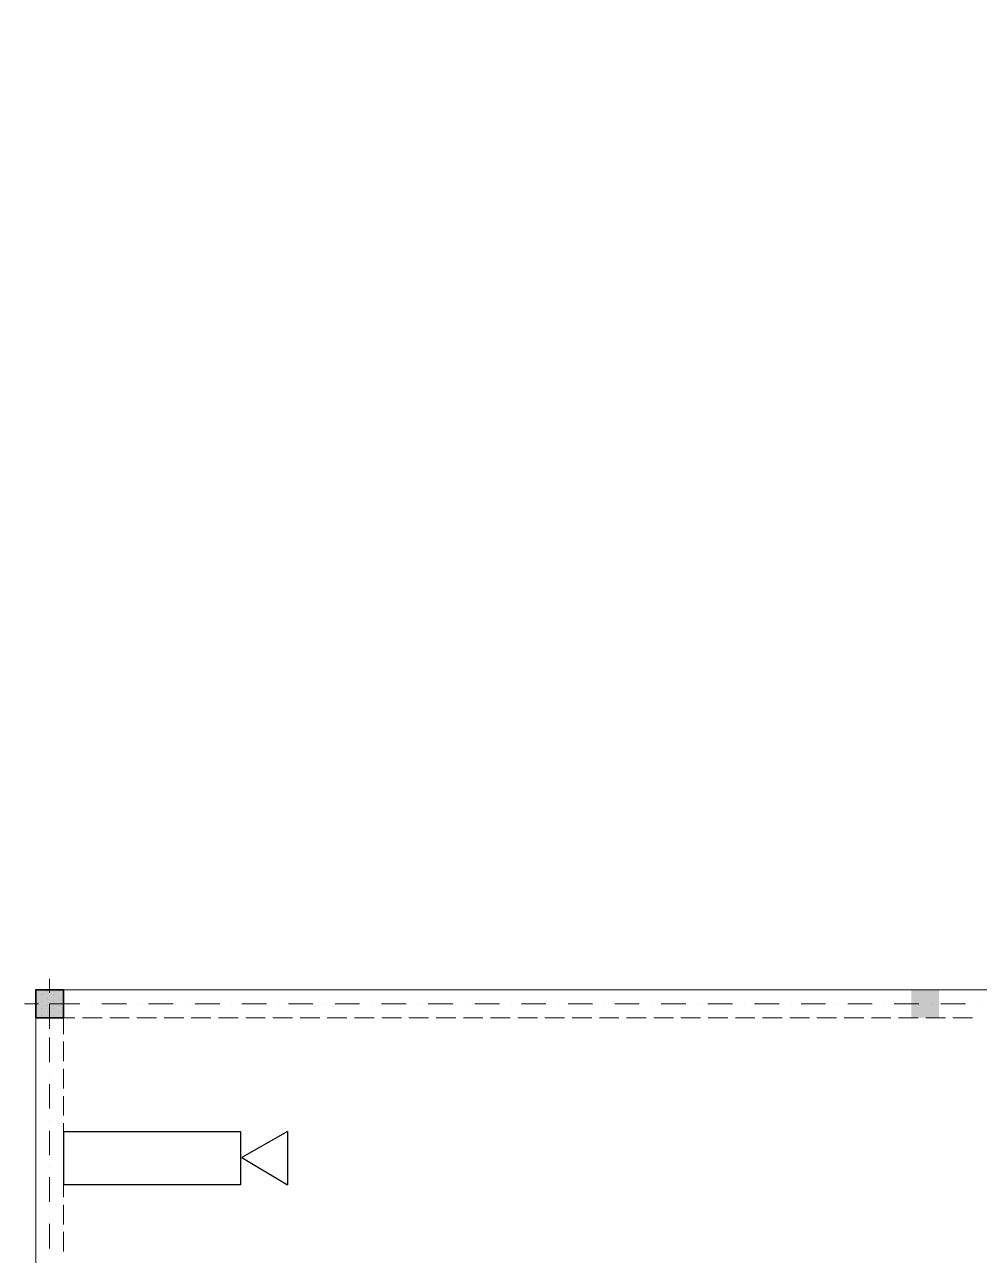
# Model space of a CAD drawing. Header units: inches. Extents: x 206002 to 410047, y 60394 to 83306.
# Drawn here: x 345918 to 352802, y 72378 to 81254 of the extents above; entities that cross this region are included whole.
import ezdxf

# ---------------------------------------------------------------- set-up
doc = ezdxf.new("R2010")
doc.units = ezdxf.units.IN
doc.header["$MEASUREMENT"] = 0
doc.layers.add('PDF_Structural - Bearing', color=7, linetype='Continuous')
doc.layers.add('POW', color=212, linetype='Continuous')

msp = doc.modelspace()

# ---------------------------------------------------------------- linework, layer by layer
at = {"layer": 'PDF_Structural - Bearing', "lineweight": 18}
msp.add_lwpolyline([(409967, 74292.9), (379486.7, 74292.9), (379486.7, 81254.4), (376478.8, 81254.4), (376478.8, 74292.9), (345998.6, 74292.9), (345998.6, 65369.4), (355523.7, 65369.4), (355523.7, 63865.4), (400642.4, 63865.4), (400642.4, 65369.4), (409967, 65369.4)], close=True, dxfattribs=at)
at = {"layer": 'PDF_Structural - Bearing', "lineweight": 0}
for points in [[(346098.9, 74272.8), (346098.9, 74373.1)], [(346018.7, 74192.6), (345918.4, 74192.6)], [(346098.9, 74192.6), (346098.9, 74192.6)], [(346179.1, 74192.6), (346279.4, 74192.6)], [(346098.9, 74112.4), (346098.9, 74012.1)]]:
    msp.add_lwpolyline(points, dxfattribs=at)
at = {"layer": 'PDF_Structural - Bearing', "lineweight": 18}
for points in [[(345998.6, 74170.7), (345998.6, 74292.9), (346059.5, 74292.9)], [(346114.1, 74292.9), (346255.6, 74292.9)], [(346310.2, 74292.9), (346451.7, 74292.9)], [(346506.4, 74292.9), (346647.9, 74292.9)], [(346702.5, 74292.9), (346844, 74292.9)], [(346898.6, 74292.9), (347040.1, 74292.9)], [(347094.8, 74292.9), (347236.2, 74292.9)], [(347290.9, 74292.9), (347432.4, 74292.9)], [(347487, 74292.9), (347628.5, 74292.9)], [(347683.1, 74292.9), (347824.6, 74292.9)], [(347879.3, 74292.9), (348020.7, 74292.9)], [(348075.4, 74292.9), (348216.9, 74292.9)], [(348271.5, 74292.9), (348413, 74292.9)], [(348467.6, 74292.9), (348609.1, 74292.9)], [(348663.8, 74292.9), (348805.3, 74292.9)], [(348859.9, 74292.9), (349001.4, 74292.9)], [(349056, 74292.9), (349197.5, 74292.9)], [(349252.2, 74292.9), (349393.6, 74292.9)], [(349448.3, 74292.9), (349589.8, 74292.9)], [(349644.4, 74292.9), (349785.9, 74292.9)], [(349840.5, 74292.9), (349982, 74292.9)], [(350036.7, 74292.9), (350178.1, 74292.9)], [(350232.8, 74292.9), (350374.3, 74292.9)], [(350428.9, 74292.9), (350570.4, 74292.9)], [(350625.1, 74292.9), (350766.5, 74292.9)], [(350821.2, 74292.9), (350962.7, 74292.9)], [(351017.3, 74292.9), (351158.8, 74292.9)], [(351213.4, 74292.9), (351354.9, 74292.9)], [(351409.6, 74292.9), (351551, 74292.9)], [(351605.7, 74292.9), (351747.2, 74292.9)], [(351801.9, 74292.9), (351943.3, 74292.9)], [(351998, 74292.9), (352139.4, 74292.9)], [(352194.1, 74292.9), (352335.6, 74292.9)], [(352390.2, 74292.9), (352531.7, 74292.9)], [(352586.3, 74292.9), (352727.8, 74292.9)], [(352782.4, 74292.9), (352923.9, 74292.9)], [(345998.6, 74116.1), (345998.6, 73974.6)], [(346199.2, 73974.6), (346199.2, 74092.3), (346280.9, 74092.3)], [(346335.6, 74092.3), (346477, 74092.3)], [(346531.7, 74092.3), (346673.2, 74092.3)], [(346727.8, 74092.3), (346869.3, 74092.3)], [(346924, 74092.3), (347065.4, 74092.3)], [(347120.1, 74092.3), (347261.6, 74092.3)], [(347316.2, 74092.3), (347457.7, 74092.3)], [(347512.3, 74092.3), (347653.8, 74092.3)], [(347708.5, 74092.3), (347849.9, 74092.3)], [(347904.6, 74092.3), (348046.1, 74092.3)], [(348100.7, 74092.3), (348242.2, 74092.3)], [(348296.8, 74092.3), (348438.3, 74092.3)], [(348493, 74092.3), (348634.5, 74092.3)], [(348689.1, 74092.3), (348830.6, 74092.3)], [(348885.2, 74092.3), (349026.7, 74092.3)], [(349081.4, 74092.3), (349222.8, 74092.3)], [(349277.5, 74092.3), (349419, 74092.3)], [(349473.6, 74092.3), (349615.1, 74092.3)], [(349669.7, 74092.3), (349811.2, 74092.3)], [(349865.9, 74092.3), (350007.3, 74092.3)], [(350062, 74092.3), (350203.5, 74092.3)], [(350258.1, 74092.3), (350399.6, 74092.3)], [(350454.2, 74092.3), (350595.7, 74092.3)], [(350650.4, 74092.3), (350791.9, 74092.3)], [(350846.5, 74092.3), (350988, 74092.3)], [(351042.6, 74092.3), (351184.1, 74092.3)], [(351238.8, 74092.3), (351380.2, 74092.3)], [(351434.9, 74092.3), (351576.4, 74092.3)], [(351631, 74092.3), (351772.5, 74092.3)], [(351827.1, 74092.3), (351968.6, 74092.3)], [(352023.2, 74092.3), (352164.7, 74092.3)], [(352219.4, 74092.3), (352360.8, 74092.3)], [(352415.5, 74092.3), (352557, 74092.3)], [(352611.7, 74092.3), (352753.2, 74092.3)], [(345998.6, 73920), (345998.6, 73778.5)], [(346199.2, 73920), (346199.2, 73778.5)], [(345998.6, 73723.9), (345998.6, 73582.4)], [(346199.2, 73723.9), (346199.2, 73582.4)], [(345998.6, 73527.7), (345998.6, 73386.2)], [(346199.2, 73527.7), (346199.2, 73386.2)], [(345998.6, 73331.5), (345998.6, 73190)], [(346199.2, 73331.5), (346199.2, 73190)], [(345998.6, 73135.4), (345998.6, 72993.9)], [(346199.2, 73135.4), (346199.2, 72993.9)], [(345998.6, 72939.3), (345998.6, 72797.8)], [(346199.2, 72939.3), (346199.2, 72797.8)], [(345998.6, 72743.2), (345998.6, 72601.7)], [(346199.2, 72743.2), (346199.2, 72601.7)], [(345998.6, 72547.1), (345998.6, 72405.6)], [(346199.2, 72547.1), (346199.2, 72405.6)]]:
    msp.add_lwpolyline(points, dxfattribs=at)
at = {"layer": 'PDF_Structural - Bearing', "lineweight": 35}
msp.add_lwpolyline([(346199.2, 74292.9), (346199.2, 74092.3), (345998.6, 74092.3), (345998.6, 74292.9)], close=True, dxfattribs=at)
at = {"layer": 'PDF_Structural - Bearing', "lineweight": 15}
for points in [[(346038.2, 74258.8), (346038.2, 74258.8)], [(346038.2, 74208.6), (346038.2, 74208.6)], [(346081.6, 74283.8), (346081.6, 74283.8)], [(346081.6, 74233.7), (346081.6, 74233.7)], [(346125, 74258.8), (346125, 74258.8)], [(346125, 74208.6), (346125, 74208.6)], [(346168.4, 74283.8), (346168.4, 74283.8)], [(346168.4, 74233.7), (346168.4, 74233.7)], [(346038.2, 74158.5), (346038.2, 74158.5)], [(346081.6, 74183.6), (346081.6, 74183.6)], [(346081.6, 74133.4), (346081.6, 74133.4)], [(346125, 74158.5), (346125, 74158.5)], [(346168.4, 74183.6), (346168.4, 74183.6)], [(346168.4, 74133.4), (346168.4, 74133.4)], [(346038.2, 74108.4), (346038.2, 74108.4)], [(346125, 74108.4), (346125, 74108.4)]]:
    msp.add_lwpolyline(points, dxfattribs=at)
at = {"layer": 'PDF_Structural - Bearing', "lineweight": 20}
for points in [[(346098.9, 74108.5), (346098.9, 74192.6), (346317, 74192.6)], [(346405.5, 74192.6), (346405.5, 74192.6)], [(346476.2, 74192.6), (346653.1, 74192.6)], [(346741.5, 74192.6), (346741.5, 74192.6)], [(346812.2, 74192.6), (346989.1, 74192.6)], [(347077.5, 74192.6), (347077.5, 74192.6)], [(347148.2, 74192.6), (347325.1, 74192.6)], [(347413.5, 74192.6), (347413.5, 74192.6)], [(347484.3, 74192.6), (347661.1, 74192.6)], [(347749.6, 74192.6), (347749.6, 74192.6)], [(347820.3, 74192.6), (347997.1, 74192.6)], [(348085.6, 74192.6), (348085.6, 74192.6)], [(348156.3, 74192.6), (348333.2, 74192.6)], [(348421.6, 74192.6), (348421.6, 74192.6)], [(348492.3, 74192.6), (348669.2, 74192.6)], [(348757.6, 74192.6), (348757.6, 74192.6)], [(348828.4, 74192.6), (349005.2, 74192.6)], [(349093.6, 74192.6), (349093.6, 74192.6)], [(349164.4, 74192.6), (349341.2, 74192.6)], [(349429.7, 74192.6), (349429.7, 74192.6)], [(349500.4, 74192.6), (349677.3, 74192.6)], [(349765.7, 74192.6), (349765.7, 74192.6)], [(349836.4, 74192.6), (350013.3, 74192.6)], [(350101.7, 74192.6), (350101.7, 74192.6)], [(350172.5, 74192.6), (350349.3, 74192.6)], [(350437.7, 74192.6), (350437.7, 74192.6)], [(350508.5, 74192.6), (350685.3, 74192.6)], [(350773.8, 74192.6), (350773.8, 74192.6)], [(350844.5, 74192.6), (351021.4, 74192.6)], [(351109.8, 74192.6), (351109.8, 74192.6)], [(351180.5, 74192.6), (351357.4, 74192.6)], [(351445.8, 74192.6), (351445.8, 74192.6)], [(351516.6, 74192.6), (351693.4, 74192.6)], [(351781.8, 74192.6), (351781.8, 74192.6)], [(351852.6, 74192.6), (352029.5, 74192.6)], [(352117.9, 74192.6), (352117.9, 74192.6)], [(352188.6, 74192.6), (352365.4, 74192.6)], [(352453.9, 74192.6), (352453.9, 74192.6)], [(352524.7, 74192.6), (352701.5, 74192.6)], [(352789.9, 74192.6), (352789.9, 74192.6)], [(346098.9, 74020), (346098.9, 74020)], [(346098.9, 73949.3), (346098.9, 73772.5)], [(346098.9, 73684), (346098.9, 73684)], [(346098.9, 73613.3), (346098.9, 73436.4)], [(346098.9, 73348), (346098.9, 73348)], [(346098.9, 73277.3), (346098.9, 73100.4)], [(346098.9, 73012), (346098.9, 73012)], [(346098.9, 72941.2), (346098.9, 72764.4)], [(346098.9, 72676), (346098.9, 72676)], [(346098.9, 72605.2), (346098.9, 72428.3)]]:
    msp.add_lwpolyline(points, dxfattribs=at)
at = {"layer": 'PDF_Structural - Bearing', "color": 7, "lineweight": 0, "true_color": 0xffffff, "transparency": 33554559}
msp.add_solid([(346199.2, 74292.9), (346199.2, 74092.3), (345998.6, 74292.9), (345998.6, 74092.3)], dxfattribs=at)
at = {"layer": 'PDF_Structural - Bearing', "lineweight": 0, "transparency": 33554559}
msp.add_solid([(352510.7, 74292.9), (352510.7, 74092.3), (352310.2, 74292.9), (352310.2, 74092.3)], dxfattribs=at)
at = {"layer": 'POW'}
for p, q in [((347814.2, 73271.7), (347484, 73083.5)), ((347814.2, 73271.7), (347814.2, 72887.9)), ((347484, 73083.5), (347814.2, 72887.9))]:
    msp.add_line(p, q, dxfattribs=at)
msp.add_lwpolyline([(346201, 73271.7), (347474.1, 73271.7), (347474.1, 72887.9), (346201, 72887.9)], close=True, dxfattribs=at)

doc.saveas('drawing.dxf')
